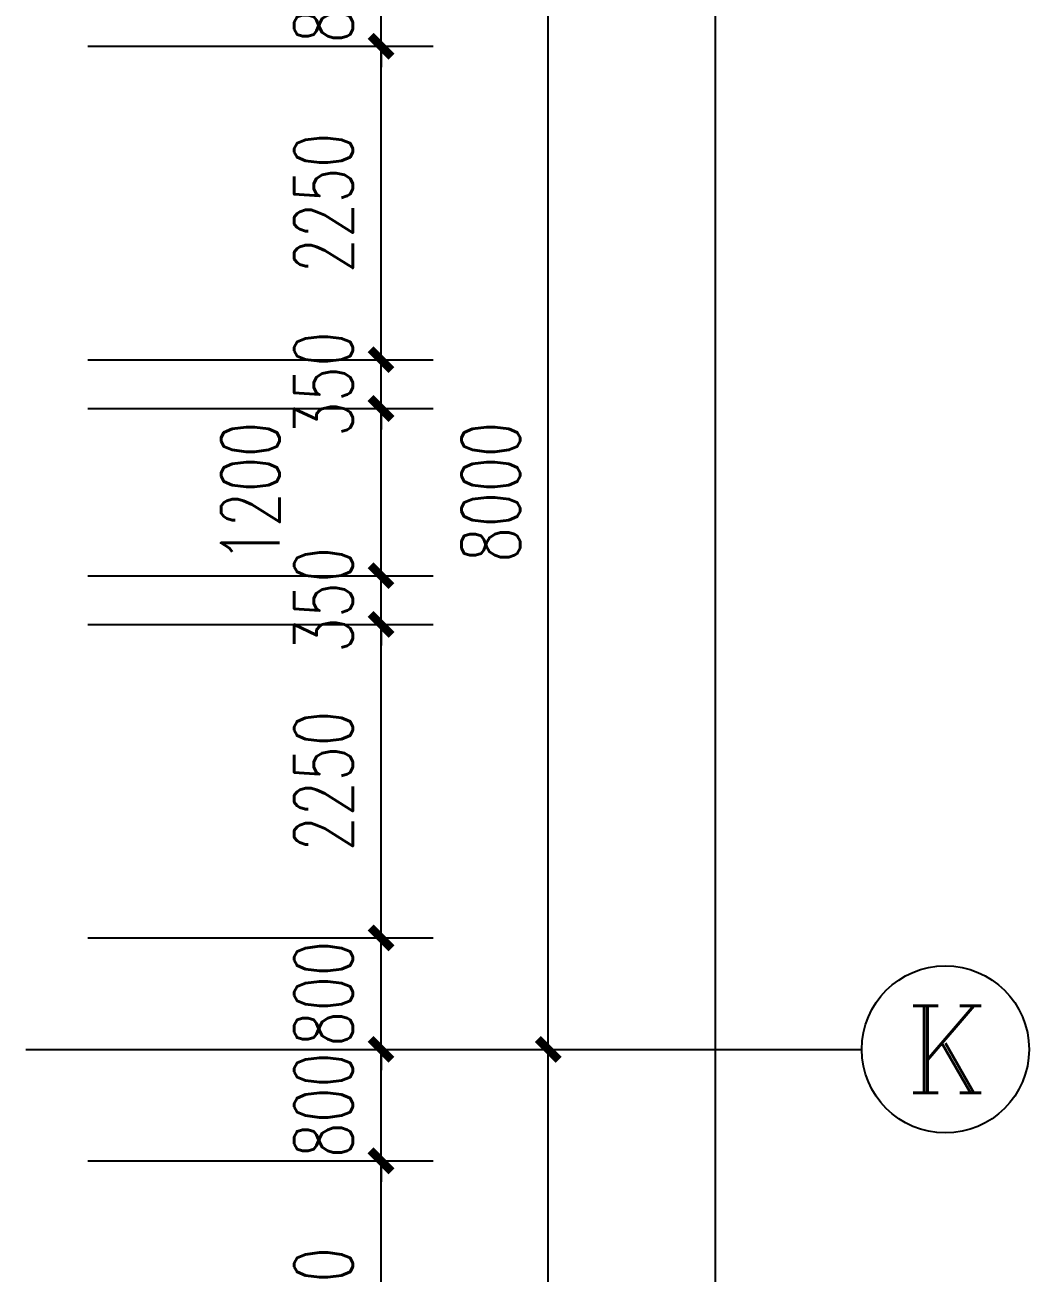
# Model space of a CAD drawing. Extents: x 0 to 2972856, y -1269770 to 0.
# Drawn here: x 2783851 to 2791056, y -1190551 to -1181593 of the extents above; entities that cross this region are included whole.
import ezdxf
from ezdxf.enums import TextEntityAlignment as Align

# ---------------------------------------------------------------- set-up
doc = ezdxf.new("R2010")
doc.units = 0
doc.header["$LTSCALE"] = 1000
doc.header["$PDSIZE"] = 50
doc.layers.add('1-建筑底图', color=8, linetype='Continuous')
doc.layers.add('AXIS_TEXT', color=7, linetype='Continuous')
doc.styles.add('_TCH_AXIS', font='COMPLEX', dxfattribs={"bigfont": 'GBCBIG'})
doc.styles.add('A_DIM_T3', font='SIMPLEX', dxfattribs={"width": 0.7, "bigfont": 'HZ'})
doc.styles.add('COMPLEX', font='COMPLEX')
doc.dimstyles.new('_TCH_ARCH&&150', dxfattribs={"dimtxt": 420, "dimasz": 150, "dimexe": 375, "dimexo": 450, "dimgap": 202.5, "dimtad": 1, "dimdec": 0, "dimzin": 0, "dimdsep": 46, "dimtxsty": 'A_DIM_T3', "dimblk": 'ARCHTICK', "dimcen": 0.09, "dimclrt": 7, "dimazin": 2, "dimtfac": 1, "dimtdec": 0, "dimtix": 1, "dimtmove": 2, "dimatfit": 3, "dimfxl": 150, "dimtolj": 1, "dimtzin": 0, "dimarcsym": 0})

# ---------------------------------------------------------------- blocks, each defined once
blk = doc.blocks.new('_ArchTick')
at = {"color": 0, "linetype": 'ByBlock', "const_width": 0.4}
blk.add_lwpolyline([(-0.5, -0.5), (0.5, 0.5)], dxfattribs=at)
blk = doc.blocks.new('*D1127')
at = {"layer": '1-建筑底图', "color": 0, "lineweight": -2, "transparency": 16777216}
for p, q in [((2169526.6, -1147375.4), (2174401.6, -1147375.4)), ((2174026.6, -1226975.4), (2174026.6, -1147375.4)), ((2169526.6, -1226975.4), (2174401.6, -1226975.4))]:
    blk.add_line(p, q, dxfattribs=at)
at = {"layer": 'Defpoints', "color": 0, "transparency": 16777216}
for p in [(2169076.6, -1147375.4), (2174026.6, -1147375.4), (2169076.6, -1226975.4)]:
    blk.add_point(p, dxfattribs=at)
at = {"layer": '1-建筑底图', "color": 0, "lineweight": -2, "transparency": 16777216, "xscale": 150, "yscale": 150, "zscale": 150}
for p, rotation in [((2174026.6, -1147375.4), 90), ((2174026.6, -1226975.4), 270)]:
    blk.add_blockref('_ArchTick', p, dxfattribs=dict(at, rotation=rotation))
at = {"layer": '1-建筑底图', "color": 7, "transparency": 16777216, "insert": (2173614.1, -1187175.4), "char_height": 420, "attachment_point": 5, "rotation": 90, "style": 'A_DIM_T3'}
blk.add_mtext('\\A1;79600', dxfattribs=at)
blk = doc.blocks.new('*D1135')
at = {"layer": '1-建筑底图', "color": 0, "lineweight": -2, "transparency": 16777216}
for p, q in [((2169526.6, -1183175.4), (2173201.6, -1183175.4)), ((2172826.6, -1191175.4), (2172826.6, -1183175.4)), ((2169526.6, -1191175.4), (2173201.6, -1191175.4))]:
    blk.add_line(p, q, dxfattribs=at)
at = {"layer": 'Defpoints', "color": 0, "transparency": 16777216}
for p in [(2169076.6, -1183175.4), (2172826.6, -1183175.4), (2169076.6, -1191175.4)]:
    blk.add_point(p, dxfattribs=at)
at = {"layer": '1-建筑底图', "color": 0, "lineweight": -2, "transparency": 16777216, "xscale": 150, "yscale": 150, "zscale": 150}
for p, rotation in [((2172826.6, -1183175.4), 90), ((2172826.6, -1191175.4), 270)]:
    blk.add_blockref('_ArchTick', p, dxfattribs=dict(at, rotation=rotation))
at = {"layer": '1-建筑底图', "color": 7, "transparency": 16777216, "insert": (2172414.1, -1187175.4), "char_height": 420, "attachment_point": 5, "rotation": 90, "style": 'A_DIM_T3'}
blk.add_mtext('\\A1;8000', dxfattribs=at)
blk = doc.blocks.new('*D1136')
at = {"layer": '1-建筑底图', "color": 0, "lineweight": -2, "transparency": 16777216}
for p, q in [((2169526.6, -1175175.4), (2173201.6, -1175175.4)), ((2172826.6, -1183175.4), (2172826.6, -1175175.4)), ((2169526.6, -1183175.4), (2173201.6, -1183175.4))]:
    blk.add_line(p, q, dxfattribs=at)
at = {"layer": 'Defpoints', "color": 0, "transparency": 16777216}
for p in [(2169076.6, -1175175.4), (2172826.6, -1175175.4), (2169076.6, -1183175.4)]:
    blk.add_point(p, dxfattribs=at)
at = {"layer": '1-建筑底图', "color": 0, "lineweight": -2, "transparency": 16777216, "xscale": 150, "yscale": 150, "zscale": 150}
for p, rotation in [((2172826.6, -1175175.4), 90), ((2172826.6, -1183175.4), 270)]:
    blk.add_blockref('_ArchTick', p, dxfattribs=dict(at, rotation=rotation))
at = {"layer": '1-建筑底图', "color": 7, "transparency": 16777216, "insert": (2172414.1, -1179175.4), "char_height": 420, "attachment_point": 5, "rotation": 90, "style": 'A_DIM_T3'}
blk.add_mtext('\\A1;8000', dxfattribs=at)
blk = doc.blocks.new('*D1398')
at = {"layer": '1-建筑底图', "color": 0, "lineweight": -2, "transparency": 16777216}
for p, q in [((2169521.6, -1183975.4), (2172001.6, -1183975.4)), ((2171626.6, -1186225.4), (2171626.6, -1183975.4)), ((2169521.6, -1186225.4), (2172001.6, -1186225.4))]:
    blk.add_line(p, q, dxfattribs=at)
at = {"layer": 'Defpoints', "color": 0, "transparency": 16777216}
for p in [(2169071.6, -1183975.4), (2171626.6, -1183975.4), (2169071.6, -1186225.4)]:
    blk.add_point(p, dxfattribs=at)
at = {"layer": '1-建筑底图', "color": 0, "lineweight": -2, "transparency": 16777216, "xscale": 150, "yscale": 150, "zscale": 150}
for p, rotation in [((2171626.6, -1183975.4), 90), ((2171626.6, -1186225.4), 270)]:
    blk.add_blockref('_ArchTick', p, dxfattribs=dict(at, rotation=rotation))
at = {"layer": '1-建筑底图', "color": 7, "transparency": 16777216, "insert": (2171214.1, -1185100.4), "char_height": 420, "attachment_point": 5, "rotation": 90, "style": 'A_DIM_T3'}
blk.add_mtext('\\A1;2250', dxfattribs=at)
blk = doc.blocks.new('*D1399')
at = {"layer": '1-建筑底图', "color": 0, "lineweight": -2, "transparency": 16777216}
for p, q in [((2171626.6, -1183175.4), (2171626.6, -1183025.4)), ((2169521.6, -1183175.4), (2172001.6, -1183175.4)), ((2171626.6, -1183975.4), (2171626.6, -1183175.4)), ((2169521.6, -1183975.4), (2172001.6, -1183975.4)), ((2171626.6, -1183975.4), (2171626.6, -1184125.4))]:
    blk.add_line(p, q, dxfattribs=at)
at = {"layer": 'Defpoints', "color": 0, "transparency": 16777216}
for p in [(2169071.6, -1183175.4), (2171626.6, -1183175.4), (2169071.6, -1183975.4)]:
    blk.add_point(p, dxfattribs=at)
at = {"layer": '1-建筑底图', "color": 0, "lineweight": -2, "transparency": 16777216, "xscale": 150, "yscale": 150, "zscale": 150}
for p, rotation in [((2171626.6, -1183175.4), 270), ((2171626.6, -1183975.4), 90)]:
    blk.add_blockref('_ArchTick', p, dxfattribs=dict(at, rotation=rotation))
at = {"layer": '1-建筑底图', "color": 7, "transparency": 16777216, "insert": (2171214.1, -1183575.4), "char_height": 420, "attachment_point": 5, "rotation": 90, "style": 'A_DIM_T3'}
blk.add_mtext('\\A1;800', dxfattribs=at)
blk = doc.blocks.new('*D1400')
at = {"layer": '1-建筑底图', "color": 0, "lineweight": -2, "transparency": 16777216}
for p, q in [((2171626.6, -1182375.4), (2171626.6, -1182225.4)), ((2169521.6, -1182375.4), (2172001.6, -1182375.4)), ((2171626.6, -1183175.4), (2171626.6, -1182375.4)), ((2169521.6, -1183175.4), (2172001.6, -1183175.4)), ((2171626.6, -1183175.4), (2171626.6, -1183325.4))]:
    blk.add_line(p, q, dxfattribs=at)
at = {"layer": 'Defpoints', "color": 0, "transparency": 16777216}
for p in [(2169071.6, -1182375.4), (2171626.6, -1182375.4), (2169071.6, -1183175.4)]:
    blk.add_point(p, dxfattribs=at)
at = {"layer": '1-建筑底图', "color": 0, "lineweight": -2, "transparency": 16777216, "xscale": 150, "yscale": 150, "zscale": 150}
for p, rotation in [((2171626.6, -1182375.4), 270), ((2171626.6, -1183175.4), 90)]:
    blk.add_blockref('_ArchTick', p, dxfattribs=dict(at, rotation=rotation))
at = {"layer": '1-建筑底图', "color": 7, "transparency": 16777216, "insert": (2171214.1, -1182775.4), "char_height": 420, "attachment_point": 5, "rotation": 90, "style": 'A_DIM_T3'}
blk.add_mtext('\\A1;800', dxfattribs=at)
blk = doc.blocks.new('*D1401')
at = {"layer": '1-建筑底图', "color": 0, "lineweight": -2, "transparency": 16777216}
for p, q in [((2169521.6, -1180125.4), (2172001.6, -1180125.4)), ((2171626.6, -1182375.4), (2171626.6, -1180125.4)), ((2169521.6, -1182375.4), (2172001.6, -1182375.4))]:
    blk.add_line(p, q, dxfattribs=at)
at = {"layer": 'Defpoints', "color": 0, "transparency": 16777216}
for p in [(2169071.6, -1180125.4), (2171626.6, -1180125.4), (2169071.6, -1182375.4)]:
    blk.add_point(p, dxfattribs=at)
at = {"layer": '1-建筑底图', "color": 0, "lineweight": -2, "transparency": 16777216, "xscale": 150, "yscale": 150, "zscale": 150}
for p, rotation in [((2171626.6, -1180125.4), 90), ((2171626.6, -1182375.4), 270)]:
    blk.add_blockref('_ArchTick', p, dxfattribs=dict(at, rotation=rotation))
at = {"layer": '1-建筑底图', "color": 7, "transparency": 16777216, "insert": (2171214.1, -1181250.4), "char_height": 420, "attachment_point": 5, "rotation": 90, "style": 'A_DIM_T3'}
blk.add_mtext('\\A1;2250', dxfattribs=at)
blk = doc.blocks.new('*D1402')
at = {"layer": '1-建筑底图', "color": 0, "lineweight": -2, "transparency": 16777216}
for p, q in [((2171626.6, -1179775.4), (2171626.6, -1179625.4)), ((2169521.6, -1179775.4), (2172001.6, -1179775.4)), ((2171626.6, -1180125.4), (2171626.6, -1179775.4)), ((2169521.6, -1180125.4), (2172001.6, -1180125.4)), ((2171626.6, -1180125.4), (2171626.6, -1180275.4))]:
    blk.add_line(p, q, dxfattribs=at)
at = {"layer": 'Defpoints', "color": 0, "transparency": 16777216}
for p in [(2169071.6, -1179775.4), (2171626.6, -1179775.4), (2169071.6, -1180125.4)]:
    blk.add_point(p, dxfattribs=at)
at = {"layer": '1-建筑底图', "color": 0, "lineweight": -2, "transparency": 16777216, "xscale": 150, "yscale": 150, "zscale": 150}
for p, rotation in [((2171626.6, -1179775.4), 270), ((2171626.6, -1180125.4), 90)]:
    blk.add_blockref('_ArchTick', p, dxfattribs=dict(at, rotation=rotation))
at = {"layer": '1-建筑底图', "color": 7, "transparency": 16777216, "insert": (2171214.1, -1179950.4), "char_height": 420, "attachment_point": 5, "rotation": 90, "style": 'A_DIM_T3'}
blk.add_mtext('\\A1;350', dxfattribs=at)
blk = doc.blocks.new('*D1403')
at = {"layer": '1-建筑底图', "color": 0, "lineweight": -2, "transparency": 16777216}
for p, q in [((2169521.6, -1178575.4), (2172001.6, -1178575.4)), ((2171626.6, -1179775.4), (2171626.6, -1178575.4)), ((2169521.6, -1179775.4), (2172001.6, -1179775.4))]:
    blk.add_line(p, q, dxfattribs=at)
at = {"layer": 'Defpoints', "color": 0, "transparency": 16777216}
for p in [(2169071.6, -1178575.4), (2171626.6, -1178575.4), (2169071.6, -1179775.4)]:
    blk.add_point(p, dxfattribs=at)
at = {"layer": '1-建筑底图', "color": 0, "lineweight": -2, "transparency": 16777216, "xscale": 150, "yscale": 150, "zscale": 150}
for p, rotation in [((2171626.6, -1178575.4), 90), ((2171626.6, -1179775.4), 270)]:
    blk.add_blockref('_ArchTick', p, dxfattribs=dict(at, rotation=rotation))
at = {"layer": '1-建筑底图', "color": 7, "transparency": 16777216, "insert": (2170689.1, -1179175.4), "char_height": 420, "attachment_point": 5, "rotation": 90, "style": 'A_DIM_T3'}
blk.add_mtext('\\A1;1200', dxfattribs=at)
blk = doc.blocks.new('*D1404')
at = {"layer": '1-建筑底图', "color": 0, "lineweight": -2, "transparency": 16777216}
for p, q in [((2171626.6, -1178225.4), (2171626.6, -1178075.4)), ((2169521.6, -1178225.4), (2172001.6, -1178225.4)), ((2171626.6, -1178575.4), (2171626.6, -1178225.4)), ((2169521.6, -1178575.4), (2172001.6, -1178575.4)), ((2171626.6, -1178575.4), (2171626.6, -1178725.4))]:
    blk.add_line(p, q, dxfattribs=at)
at = {"layer": 'Defpoints', "color": 0, "transparency": 16777216}
for p in [(2169071.6, -1178225.4), (2171626.6, -1178225.4), (2169071.6, -1178575.4)]:
    blk.add_point(p, dxfattribs=at)
at = {"layer": '1-建筑底图', "color": 0, "lineweight": -2, "transparency": 16777216, "xscale": 150, "yscale": 150, "zscale": 150}
for p, rotation in [((2171626.6, -1178225.4), 270), ((2171626.6, -1178575.4), 90)]:
    blk.add_blockref('_ArchTick', p, dxfattribs=dict(at, rotation=rotation))
at = {"layer": '1-建筑底图', "color": 7, "transparency": 16777216, "insert": (2171214.1, -1178400.4), "char_height": 420, "attachment_point": 5, "rotation": 90, "style": 'A_DIM_T3'}
blk.add_mtext('\\A1;350', dxfattribs=at)
blk = doc.blocks.new('*D1405')
at = {"layer": '1-建筑底图', "color": 0, "lineweight": -2, "transparency": 16777216}
for p, q in [((2169521.6, -1175975.4), (2172001.6, -1175975.4)), ((2171626.6, -1178225.4), (2171626.6, -1175975.4)), ((2169521.6, -1178225.4), (2172001.6, -1178225.4))]:
    blk.add_line(p, q, dxfattribs=at)
at = {"layer": 'Defpoints', "color": 0, "transparency": 16777216}
for p in [(2169071.6, -1175975.4), (2171626.6, -1175975.4), (2169071.6, -1178225.4)]:
    blk.add_point(p, dxfattribs=at)
at = {"layer": '1-建筑底图', "color": 0, "lineweight": -2, "transparency": 16777216, "xscale": 150, "yscale": 150, "zscale": 150}
for p, rotation in [((2171626.6, -1175975.4), 90), ((2171626.6, -1178225.4), 270)]:
    blk.add_blockref('_ArchTick', p, dxfattribs=dict(at, rotation=rotation))
at = {"layer": '1-建筑底图', "color": 7, "transparency": 16777216, "insert": (2171214.1, -1177100.4), "char_height": 420, "attachment_point": 5, "rotation": 90, "style": 'A_DIM_T3'}
blk.add_mtext('\\A1;2250', dxfattribs=at)
blk = doc.blocks.new('*D1406')
at = {"layer": '1-建筑底图', "color": 0, "lineweight": -2, "transparency": 16777216}
for p, q in [((2171626.6, -1175175.4), (2171626.6, -1175025.4)), ((2169521.6, -1175175.4), (2172001.6, -1175175.4)), ((2171626.6, -1175975.4), (2171626.6, -1175175.4)), ((2169521.6, -1175975.4), (2172001.6, -1175975.4)), ((2171626.6, -1175975.4), (2171626.6, -1176125.4))]:
    blk.add_line(p, q, dxfattribs=at)
at = {"layer": 'Defpoints', "color": 0, "transparency": 16777216}
for p in [(2169071.6, -1175175.4), (2171626.6, -1175175.4), (2169071.6, -1175975.4)]:
    blk.add_point(p, dxfattribs=at)
at = {"layer": '1-建筑底图', "color": 0, "lineweight": -2, "transparency": 16777216, "xscale": 150, "yscale": 150, "zscale": 150}
for p, rotation in [((2171626.6, -1175175.4), 270), ((2171626.6, -1175975.4), 90)]:
    blk.add_blockref('_ArchTick', p, dxfattribs=dict(at, rotation=rotation))
at = {"layer": '1-建筑底图', "color": 7, "transparency": 16777216, "insert": (2171214.1, -1175575.4), "char_height": 420, "attachment_point": 5, "rotation": 90, "style": 'A_DIM_T3'}
blk.add_mtext('\\A1;800', dxfattribs=at)
blk = doc.blocks.new('*D1434')
at = {"layer": '1-建筑底图', "color": 0, "lineweight": -2, "transparency": 16777216}
for p, q in [((2169526.6, -1147375.4), (2174401.6, -1147375.4)), ((2174026.6, -1226975.4), (2174026.6, -1147375.4)), ((2169526.6, -1226975.4), (2174401.6, -1226975.4))]:
    blk.add_line(p, q, dxfattribs=at)
at = {"layer": 'Defpoints', "color": 0, "transparency": 16777216}
for p in [(2169076.6, -1147375.4), (2174026.6, -1147375.4), (2169076.6, -1226975.4)]:
    blk.add_point(p, dxfattribs=at)
at = {"layer": '1-建筑底图', "color": 0, "lineweight": -2, "transparency": 16777216, "xscale": 150, "yscale": 150, "zscale": 150}
for p, rotation in [((2174026.6, -1147375.4), 90), ((2174026.6, -1226975.4), 270)]:
    blk.add_blockref('_ArchTick', p, dxfattribs=dict(at, rotation=rotation))
at = {"layer": '1-建筑底图', "color": 7, "transparency": 16777216, "insert": (2173614.1, -1187175.4), "char_height": 420, "attachment_point": 5, "rotation": 90, "style": 'A_DIM_T3'}
blk.add_mtext('\\A1;79600', dxfattribs=at)
blk = doc.blocks.new('*D1442')
at = {"layer": '1-建筑底图', "color": 0, "lineweight": -2, "transparency": 16777216}
for p, q in [((2169526.6, -1183175.4), (2173201.6, -1183175.4)), ((2172826.6, -1191175.4), (2172826.6, -1183175.4)), ((2169526.6, -1191175.4), (2173201.6, -1191175.4))]:
    blk.add_line(p, q, dxfattribs=at)
at = {"layer": 'Defpoints', "color": 0, "transparency": 16777216}
for p in [(2169076.6, -1183175.4), (2172826.6, -1183175.4), (2169076.6, -1191175.4)]:
    blk.add_point(p, dxfattribs=at)
at = {"layer": '1-建筑底图', "color": 0, "lineweight": -2, "transparency": 16777216, "xscale": 150, "yscale": 150, "zscale": 150}
for p, rotation in [((2172826.6, -1183175.4), 90), ((2172826.6, -1191175.4), 270)]:
    blk.add_blockref('_ArchTick', p, dxfattribs=dict(at, rotation=rotation))
at = {"layer": '1-建筑底图', "color": 7, "transparency": 16777216, "insert": (2172414.1, -1187175.4), "char_height": 420, "attachment_point": 5, "rotation": 90, "style": 'A_DIM_T3'}
blk.add_mtext('\\A1;8000', dxfattribs=at)
blk = doc.blocks.new('*D1443')
at = {"layer": '1-建筑底图', "color": 0, "lineweight": -2, "transparency": 16777216}
for p, q in [((2169526.6, -1175175.4), (2173201.6, -1175175.4)), ((2172826.6, -1183175.4), (2172826.6, -1175175.4)), ((2169526.6, -1183175.4), (2173201.6, -1183175.4))]:
    blk.add_line(p, q, dxfattribs=at)
at = {"layer": 'Defpoints', "color": 0, "transparency": 16777216}
for p in [(2169076.6, -1175175.4), (2172826.6, -1175175.4), (2169076.6, -1183175.4)]:
    blk.add_point(p, dxfattribs=at)
at = {"layer": '1-建筑底图', "color": 0, "lineweight": -2, "transparency": 16777216, "xscale": 150, "yscale": 150, "zscale": 150}
for p, rotation in [((2172826.6, -1175175.4), 90), ((2172826.6, -1183175.4), 270)]:
    blk.add_blockref('_ArchTick', p, dxfattribs=dict(at, rotation=rotation))
at = {"layer": '1-建筑底图', "color": 7, "transparency": 16777216, "insert": (2172414.1, -1179175.4), "char_height": 420, "attachment_point": 5, "rotation": 90, "style": 'A_DIM_T3'}
blk.add_mtext('\\A1;8000', dxfattribs=at)
blk = doc.blocks.new('*D1705')
at = {"layer": '1-建筑底图', "color": 0, "lineweight": -2, "transparency": 16777216}
for p, q in [((2169521.6, -1183975.4), (2172001.6, -1183975.4)), ((2171626.6, -1186225.4), (2171626.6, -1183975.4)), ((2169521.6, -1186225.4), (2172001.6, -1186225.4))]:
    blk.add_line(p, q, dxfattribs=at)
at = {"layer": 'Defpoints', "color": 0, "transparency": 16777216}
for p in [(2169071.6, -1183975.4), (2171626.6, -1183975.4), (2169071.6, -1186225.4)]:
    blk.add_point(p, dxfattribs=at)
at = {"layer": '1-建筑底图', "color": 0, "lineweight": -2, "transparency": 16777216, "xscale": 150, "yscale": 150, "zscale": 150}
for p, rotation in [((2171626.6, -1183975.4), 90), ((2171626.6, -1186225.4), 270)]:
    blk.add_blockref('_ArchTick', p, dxfattribs=dict(at, rotation=rotation))
at = {"layer": '1-建筑底图', "color": 7, "transparency": 16777216, "insert": (2171214.1, -1185100.4), "char_height": 420, "attachment_point": 5, "rotation": 90, "style": 'A_DIM_T3'}
blk.add_mtext('\\A1;2250', dxfattribs=at)
blk = doc.blocks.new('*D1706')
at = {"layer": '1-建筑底图', "color": 0, "lineweight": -2, "transparency": 16777216}
for p, q in [((2171626.6, -1183175.4), (2171626.6, -1183025.4)), ((2169521.6, -1183175.4), (2172001.6, -1183175.4)), ((2171626.6, -1183975.4), (2171626.6, -1183175.4)), ((2169521.6, -1183975.4), (2172001.6, -1183975.4)), ((2171626.6, -1183975.4), (2171626.6, -1184125.4))]:
    blk.add_line(p, q, dxfattribs=at)
at = {"layer": 'Defpoints', "color": 0, "transparency": 16777216}
for p in [(2169071.6, -1183175.4), (2171626.6, -1183175.4), (2169071.6, -1183975.4)]:
    blk.add_point(p, dxfattribs=at)
at = {"layer": '1-建筑底图', "color": 0, "lineweight": -2, "transparency": 16777216, "xscale": 150, "yscale": 150, "zscale": 150}
for p, rotation in [((2171626.6, -1183175.4), 270), ((2171626.6, -1183975.4), 90)]:
    blk.add_blockref('_ArchTick', p, dxfattribs=dict(at, rotation=rotation))
at = {"layer": '1-建筑底图', "color": 7, "transparency": 16777216, "insert": (2171214.1, -1183575.4), "char_height": 420, "attachment_point": 5, "rotation": 90, "style": 'A_DIM_T3'}
blk.add_mtext('\\A1;800', dxfattribs=at)
blk = doc.blocks.new('*D1707')
at = {"layer": '1-建筑底图', "color": 0, "lineweight": -2, "transparency": 16777216}
for p, q in [((2171626.6, -1182375.4), (2171626.6, -1182225.4)), ((2169521.6, -1182375.4), (2172001.6, -1182375.4)), ((2171626.6, -1183175.4), (2171626.6, -1182375.4)), ((2169521.6, -1183175.4), (2172001.6, -1183175.4)), ((2171626.6, -1183175.4), (2171626.6, -1183325.4))]:
    blk.add_line(p, q, dxfattribs=at)
at = {"layer": 'Defpoints', "color": 0, "transparency": 16777216}
for p in [(2169071.6, -1182375.4), (2171626.6, -1182375.4), (2169071.6, -1183175.4)]:
    blk.add_point(p, dxfattribs=at)
at = {"layer": '1-建筑底图', "color": 0, "lineweight": -2, "transparency": 16777216, "xscale": 150, "yscale": 150, "zscale": 150}
for p, rotation in [((2171626.6, -1182375.4), 270), ((2171626.6, -1183175.4), 90)]:
    blk.add_blockref('_ArchTick', p, dxfattribs=dict(at, rotation=rotation))
at = {"layer": '1-建筑底图', "color": 7, "transparency": 16777216, "insert": (2171214.1, -1182775.4), "char_height": 420, "attachment_point": 5, "rotation": 90, "style": 'A_DIM_T3'}
blk.add_mtext('\\A1;800', dxfattribs=at)
blk = doc.blocks.new('*D1708')
at = {"layer": '1-建筑底图', "color": 0, "lineweight": -2, "transparency": 16777216}
for p, q in [((2169521.6, -1180125.4), (2172001.6, -1180125.4)), ((2171626.6, -1182375.4), (2171626.6, -1180125.4)), ((2169521.6, -1182375.4), (2172001.6, -1182375.4))]:
    blk.add_line(p, q, dxfattribs=at)
at = {"layer": 'Defpoints', "color": 0, "transparency": 16777216}
for p in [(2169071.6, -1180125.4), (2171626.6, -1180125.4), (2169071.6, -1182375.4)]:
    blk.add_point(p, dxfattribs=at)
at = {"layer": '1-建筑底图', "color": 0, "lineweight": -2, "transparency": 16777216, "xscale": 150, "yscale": 150, "zscale": 150}
for p, rotation in [((2171626.6, -1180125.4), 90), ((2171626.6, -1182375.4), 270)]:
    blk.add_blockref('_ArchTick', p, dxfattribs=dict(at, rotation=rotation))
at = {"layer": '1-建筑底图', "color": 7, "transparency": 16777216, "insert": (2171214.1, -1181250.4), "char_height": 420, "attachment_point": 5, "rotation": 90, "style": 'A_DIM_T3'}
blk.add_mtext('\\A1;2250', dxfattribs=at)
blk = doc.blocks.new('*D1709')
at = {"layer": '1-建筑底图', "color": 0, "lineweight": -2, "transparency": 16777216}
for p, q in [((2171626.6, -1179775.4), (2171626.6, -1179625.4)), ((2169521.6, -1179775.4), (2172001.6, -1179775.4)), ((2171626.6, -1180125.4), (2171626.6, -1179775.4)), ((2169521.6, -1180125.4), (2172001.6, -1180125.4)), ((2171626.6, -1180125.4), (2171626.6, -1180275.4))]:
    blk.add_line(p, q, dxfattribs=at)
at = {"layer": 'Defpoints', "color": 0, "transparency": 16777216}
for p in [(2169071.6, -1179775.4), (2171626.6, -1179775.4), (2169071.6, -1180125.4)]:
    blk.add_point(p, dxfattribs=at)
at = {"layer": '1-建筑底图', "color": 0, "lineweight": -2, "transparency": 16777216, "xscale": 150, "yscale": 150, "zscale": 150}
for p, rotation in [((2171626.6, -1179775.4), 270), ((2171626.6, -1180125.4), 90)]:
    blk.add_blockref('_ArchTick', p, dxfattribs=dict(at, rotation=rotation))
at = {"layer": '1-建筑底图', "color": 7, "transparency": 16777216, "insert": (2171214.1, -1179950.4), "char_height": 420, "attachment_point": 5, "rotation": 90, "style": 'A_DIM_T3'}
blk.add_mtext('\\A1;350', dxfattribs=at)
blk = doc.blocks.new('*D1710')
at = {"layer": '1-建筑底图', "color": 0, "lineweight": -2, "transparency": 16777216}
for p, q in [((2169521.6, -1178575.4), (2172001.6, -1178575.4)), ((2171626.6, -1179775.4), (2171626.6, -1178575.4)), ((2169521.6, -1179775.4), (2172001.6, -1179775.4))]:
    blk.add_line(p, q, dxfattribs=at)
at = {"layer": 'Defpoints', "color": 0, "transparency": 16777216}
for p in [(2169071.6, -1178575.4), (2171626.6, -1178575.4), (2169071.6, -1179775.4)]:
    blk.add_point(p, dxfattribs=at)
at = {"layer": '1-建筑底图', "color": 0, "lineweight": -2, "transparency": 16777216, "xscale": 150, "yscale": 150, "zscale": 150}
for p, rotation in [((2171626.6, -1178575.4), 90), ((2171626.6, -1179775.4), 270)]:
    blk.add_blockref('_ArchTick', p, dxfattribs=dict(at, rotation=rotation))
at = {"layer": '1-建筑底图', "color": 7, "transparency": 16777216, "insert": (2170689.1, -1179175.4), "char_height": 420, "attachment_point": 5, "rotation": 90, "style": 'A_DIM_T3'}
blk.add_mtext('\\A1;1200', dxfattribs=at)
blk = doc.blocks.new('*D1711')
at = {"layer": '1-建筑底图', "color": 0, "lineweight": -2, "transparency": 16777216}
for p, q in [((2171626.6, -1178225.4), (2171626.6, -1178075.4)), ((2169521.6, -1178225.4), (2172001.6, -1178225.4)), ((2171626.6, -1178575.4), (2171626.6, -1178225.4)), ((2169521.6, -1178575.4), (2172001.6, -1178575.4)), ((2171626.6, -1178575.4), (2171626.6, -1178725.4))]:
    blk.add_line(p, q, dxfattribs=at)
at = {"layer": 'Defpoints', "color": 0, "transparency": 16777216}
for p in [(2169071.6, -1178225.4), (2171626.6, -1178225.4), (2169071.6, -1178575.4)]:
    blk.add_point(p, dxfattribs=at)
at = {"layer": '1-建筑底图', "color": 0, "lineweight": -2, "transparency": 16777216, "xscale": 150, "yscale": 150, "zscale": 150}
for p, rotation in [((2171626.6, -1178225.4), 270), ((2171626.6, -1178575.4), 90)]:
    blk.add_blockref('_ArchTick', p, dxfattribs=dict(at, rotation=rotation))
at = {"layer": '1-建筑底图', "color": 7, "transparency": 16777216, "insert": (2171214.1, -1178400.4), "char_height": 420, "attachment_point": 5, "rotation": 90, "style": 'A_DIM_T3'}
blk.add_mtext('\\A1;350', dxfattribs=at)
blk = doc.blocks.new('*D1712')
at = {"layer": '1-建筑底图', "color": 0, "lineweight": -2, "transparency": 16777216}
for p, q in [((2169521.6, -1175975.4), (2172001.6, -1175975.4)), ((2171626.6, -1178225.4), (2171626.6, -1175975.4)), ((2169521.6, -1178225.4), (2172001.6, -1178225.4))]:
    blk.add_line(p, q, dxfattribs=at)
at = {"layer": 'Defpoints', "color": 0, "transparency": 16777216}
for p in [(2169071.6, -1175975.4), (2171626.6, -1175975.4), (2169071.6, -1178225.4)]:
    blk.add_point(p, dxfattribs=at)
at = {"layer": '1-建筑底图', "color": 0, "lineweight": -2, "transparency": 16777216, "xscale": 150, "yscale": 150, "zscale": 150}
for p, rotation in [((2171626.6, -1175975.4), 90), ((2171626.6, -1178225.4), 270)]:
    blk.add_blockref('_ArchTick', p, dxfattribs=dict(at, rotation=rotation))
at = {"layer": '1-建筑底图', "color": 7, "transparency": 16777216, "insert": (2171214.1, -1177100.4), "char_height": 420, "attachment_point": 5, "rotation": 90, "style": 'A_DIM_T3'}
blk.add_mtext('\\A1;2250', dxfattribs=at)
blk = doc.blocks.new('*D1713')
at = {"layer": '1-建筑底图', "color": 0, "lineweight": -2, "transparency": 16777216}
for p, q in [((2171626.6, -1175175.4), (2171626.6, -1175025.4)), ((2169521.6, -1175175.4), (2172001.6, -1175175.4)), ((2171626.6, -1175975.4), (2171626.6, -1175175.4)), ((2169521.6, -1175975.4), (2172001.6, -1175975.4)), ((2171626.6, -1175975.4), (2171626.6, -1176125.4))]:
    blk.add_line(p, q, dxfattribs=at)
at = {"layer": 'Defpoints', "color": 0, "transparency": 16777216}
for p in [(2169071.6, -1175175.4), (2171626.6, -1175175.4), (2169071.6, -1175975.4)]:
    blk.add_point(p, dxfattribs=at)
at = {"layer": '1-建筑底图', "color": 0, "lineweight": -2, "transparency": 16777216, "xscale": 150, "yscale": 150, "zscale": 150}
for p, rotation in [((2171626.6, -1175175.4), 270), ((2171626.6, -1175975.4), 90)]:
    blk.add_blockref('_ArchTick', p, dxfattribs=dict(at, rotation=rotation))
at = {"layer": '1-建筑底图', "color": 7, "transparency": 16777216, "insert": (2171214.1, -1175575.4), "char_height": 420, "attachment_point": 5, "rotation": 90, "style": 'A_DIM_T3'}
blk.add_mtext('\\A1;800', dxfattribs=at)
blk = doc.blocks.new('_AXISO')
blk.add_circle((0, 0), 0.5)
at = {"layer": 'AXIS_TEXT', "style": 'COMPLEX', "width": 1.041667}
blk.add_attdef('A', text='', height=0.56, dxfattribs=at).set_placement((-0.25, -0.28), (0.25, -0.28), align=Align.FIT)
blk = doc.blocks.new('*D1741')
at = {"layer": '1-建筑底图', "color": 0, "lineweight": -2, "transparency": 16777216}
for p, q in [((2169526.6, -1147375.4), (2174401.6, -1147375.4)), ((2174026.6, -1226975.4), (2174026.6, -1147375.4)), ((2169526.6, -1226975.4), (2174401.6, -1226975.4))]:
    blk.add_line(p, q, dxfattribs=at)
at = {"layer": 'Defpoints', "color": 0, "transparency": 16777216}
for p in [(2169076.6, -1147375.4), (2174026.6, -1147375.4), (2169076.6, -1226975.4)]:
    blk.add_point(p, dxfattribs=at)
at = {"layer": '1-建筑底图', "color": 0, "lineweight": -2, "transparency": 16777216, "xscale": 150, "yscale": 150, "zscale": 150}
for p, rotation in [((2174026.6, -1147375.4), 90), ((2174026.6, -1226975.4), 270)]:
    blk.add_blockref('_ArchTick', p, dxfattribs=dict(at, rotation=rotation))
at = {"layer": '1-建筑底图', "color": 7, "transparency": 16777216, "insert": (2173614.1, -1187175.4), "char_height": 420, "attachment_point": 5, "rotation": 90, "style": 'A_DIM_T3'}
blk.add_mtext('\\A1;79600', dxfattribs=at)
blk = doc.blocks.new('*D1749')
at = {"layer": '1-建筑底图', "color": 0, "lineweight": -2, "transparency": 16777216}
for p, q in [((2169526.6, -1183175.4), (2173201.6, -1183175.4)), ((2172826.6, -1191175.4), (2172826.6, -1183175.4)), ((2169526.6, -1191175.4), (2173201.6, -1191175.4))]:
    blk.add_line(p, q, dxfattribs=at)
at = {"layer": 'Defpoints', "color": 0, "transparency": 16777216}
for p in [(2169076.6, -1183175.4), (2172826.6, -1183175.4), (2169076.6, -1191175.4)]:
    blk.add_point(p, dxfattribs=at)
at = {"layer": '1-建筑底图', "color": 0, "lineweight": -2, "transparency": 16777216, "xscale": 150, "yscale": 150, "zscale": 150}
for p, rotation in [((2172826.6, -1183175.4), 90), ((2172826.6, -1191175.4), 270)]:
    blk.add_blockref('_ArchTick', p, dxfattribs=dict(at, rotation=rotation))
at = {"layer": '1-建筑底图', "color": 7, "transparency": 16777216, "insert": (2172414.1, -1187175.4), "char_height": 420, "attachment_point": 5, "rotation": 90, "style": 'A_DIM_T3'}
blk.add_mtext('\\A1;8000', dxfattribs=at)
blk = doc.blocks.new('*D1750')
at = {"layer": '1-建筑底图', "color": 0, "lineweight": -2, "transparency": 16777216}
for p, q in [((2169526.6, -1175175.4), (2173201.6, -1175175.4)), ((2172826.6, -1183175.4), (2172826.6, -1175175.4)), ((2169526.6, -1183175.4), (2173201.6, -1183175.4))]:
    blk.add_line(p, q, dxfattribs=at)
at = {"layer": 'Defpoints', "color": 0, "transparency": 16777216}
for p in [(2169076.6, -1175175.4), (2172826.6, -1175175.4), (2169076.6, -1183175.4)]:
    blk.add_point(p, dxfattribs=at)
at = {"layer": '1-建筑底图', "color": 0, "lineweight": -2, "transparency": 16777216, "xscale": 150, "yscale": 150, "zscale": 150}
for p, rotation in [((2172826.6, -1175175.4), 90), ((2172826.6, -1183175.4), 270)]:
    blk.add_blockref('_ArchTick', p, dxfattribs=dict(at, rotation=rotation))
at = {"layer": '1-建筑底图', "color": 7, "transparency": 16777216, "insert": (2172414.1, -1179175.4), "char_height": 420, "attachment_point": 5, "rotation": 90, "style": 'A_DIM_T3'}
blk.add_mtext('\\A1;8000', dxfattribs=at)
blk = doc.blocks.new('*D2012')
at = {"layer": '1-建筑底图', "color": 0, "lineweight": -2, "transparency": 16777216}
for p, q in [((2169521.6, -1183975.4), (2172001.6, -1183975.4)), ((2171626.6, -1186225.4), (2171626.6, -1183975.4)), ((2169521.6, -1186225.4), (2172001.6, -1186225.4))]:
    blk.add_line(p, q, dxfattribs=at)
at = {"layer": 'Defpoints', "color": 0, "transparency": 16777216}
for p in [(2169071.6, -1183975.4), (2171626.6, -1183975.4), (2169071.6, -1186225.4)]:
    blk.add_point(p, dxfattribs=at)
at = {"layer": '1-建筑底图', "color": 0, "lineweight": -2, "transparency": 16777216, "xscale": 150, "yscale": 150, "zscale": 150}
for p, rotation in [((2171626.6, -1183975.4), 90), ((2171626.6, -1186225.4), 270)]:
    blk.add_blockref('_ArchTick', p, dxfattribs=dict(at, rotation=rotation))
at = {"layer": '1-建筑底图', "color": 7, "transparency": 16777216, "insert": (2171214.1, -1185100.4), "char_height": 420, "attachment_point": 5, "rotation": 90, "style": 'A_DIM_T3'}
blk.add_mtext('\\A1;2250', dxfattribs=at)
blk = doc.blocks.new('*D2013')
at = {"layer": '1-建筑底图', "color": 0, "lineweight": -2, "transparency": 16777216}
for p, q in [((2171626.6, -1183175.4), (2171626.6, -1183025.4)), ((2169521.6, -1183175.4), (2172001.6, -1183175.4)), ((2171626.6, -1183975.4), (2171626.6, -1183175.4)), ((2169521.6, -1183975.4), (2172001.6, -1183975.4)), ((2171626.6, -1183975.4), (2171626.6, -1184125.4))]:
    blk.add_line(p, q, dxfattribs=at)
at = {"layer": 'Defpoints', "color": 0, "transparency": 16777216}
for p in [(2169071.6, -1183175.4), (2171626.6, -1183175.4), (2169071.6, -1183975.4)]:
    blk.add_point(p, dxfattribs=at)
at = {"layer": '1-建筑底图', "color": 0, "lineweight": -2, "transparency": 16777216, "xscale": 150, "yscale": 150, "zscale": 150}
for p, rotation in [((2171626.6, -1183175.4), 270), ((2171626.6, -1183975.4), 90)]:
    blk.add_blockref('_ArchTick', p, dxfattribs=dict(at, rotation=rotation))
at = {"layer": '1-建筑底图', "color": 7, "transparency": 16777216, "insert": (2171214.1, -1183575.4), "char_height": 420, "attachment_point": 5, "rotation": 90, "style": 'A_DIM_T3'}
blk.add_mtext('\\A1;800', dxfattribs=at)
blk = doc.blocks.new('*D2014')
at = {"layer": '1-建筑底图', "color": 0, "lineweight": -2, "transparency": 16777216}
for p, q in [((2171626.6, -1182375.4), (2171626.6, -1182225.4)), ((2169521.6, -1182375.4), (2172001.6, -1182375.4)), ((2171626.6, -1183175.4), (2171626.6, -1182375.4)), ((2169521.6, -1183175.4), (2172001.6, -1183175.4)), ((2171626.6, -1183175.4), (2171626.6, -1183325.4))]:
    blk.add_line(p, q, dxfattribs=at)
at = {"layer": 'Defpoints', "color": 0, "transparency": 16777216}
for p in [(2169071.6, -1182375.4), (2171626.6, -1182375.4), (2169071.6, -1183175.4)]:
    blk.add_point(p, dxfattribs=at)
at = {"layer": '1-建筑底图', "color": 0, "lineweight": -2, "transparency": 16777216, "xscale": 150, "yscale": 150, "zscale": 150}
for p, rotation in [((2171626.6, -1182375.4), 270), ((2171626.6, -1183175.4), 90)]:
    blk.add_blockref('_ArchTick', p, dxfattribs=dict(at, rotation=rotation))
at = {"layer": '1-建筑底图', "color": 7, "transparency": 16777216, "insert": (2171214.1, -1182775.4), "char_height": 420, "attachment_point": 5, "rotation": 90, "style": 'A_DIM_T3'}
blk.add_mtext('\\A1;800', dxfattribs=at)
blk = doc.blocks.new('*D2015')
at = {"layer": '1-建筑底图', "color": 0, "lineweight": -2, "transparency": 16777216}
for p, q in [((2169521.6, -1180125.4), (2172001.6, -1180125.4)), ((2171626.6, -1182375.4), (2171626.6, -1180125.4)), ((2169521.6, -1182375.4), (2172001.6, -1182375.4))]:
    blk.add_line(p, q, dxfattribs=at)
at = {"layer": 'Defpoints', "color": 0, "transparency": 16777216}
for p in [(2169071.6, -1180125.4), (2171626.6, -1180125.4), (2169071.6, -1182375.4)]:
    blk.add_point(p, dxfattribs=at)
at = {"layer": '1-建筑底图', "color": 0, "lineweight": -2, "transparency": 16777216, "xscale": 150, "yscale": 150, "zscale": 150}
for p, rotation in [((2171626.6, -1180125.4), 90), ((2171626.6, -1182375.4), 270)]:
    blk.add_blockref('_ArchTick', p, dxfattribs=dict(at, rotation=rotation))
at = {"layer": '1-建筑底图', "color": 7, "transparency": 16777216, "insert": (2171214.1, -1181250.4), "char_height": 420, "attachment_point": 5, "rotation": 90, "style": 'A_DIM_T3'}
blk.add_mtext('\\A1;2250', dxfattribs=at)
blk = doc.blocks.new('*D2016')
at = {"layer": '1-建筑底图', "color": 0, "lineweight": -2, "transparency": 16777216}
for p, q in [((2171626.6, -1179775.4), (2171626.6, -1179625.4)), ((2169521.6, -1179775.4), (2172001.6, -1179775.4)), ((2171626.6, -1180125.4), (2171626.6, -1179775.4)), ((2169521.6, -1180125.4), (2172001.6, -1180125.4)), ((2171626.6, -1180125.4), (2171626.6, -1180275.4))]:
    blk.add_line(p, q, dxfattribs=at)
at = {"layer": 'Defpoints', "color": 0, "transparency": 16777216}
for p in [(2169071.6, -1179775.4), (2171626.6, -1179775.4), (2169071.6, -1180125.4)]:
    blk.add_point(p, dxfattribs=at)
at = {"layer": '1-建筑底图', "color": 0, "lineweight": -2, "transparency": 16777216, "xscale": 150, "yscale": 150, "zscale": 150}
for p, rotation in [((2171626.6, -1179775.4), 270), ((2171626.6, -1180125.4), 90)]:
    blk.add_blockref('_ArchTick', p, dxfattribs=dict(at, rotation=rotation))
at = {"layer": '1-建筑底图', "color": 7, "transparency": 16777216, "insert": (2171214.1, -1179950.4), "char_height": 420, "attachment_point": 5, "rotation": 90, "style": 'A_DIM_T3'}
blk.add_mtext('\\A1;350', dxfattribs=at)
blk = doc.blocks.new('*D2017')
at = {"layer": '1-建筑底图', "color": 0, "lineweight": -2, "transparency": 16777216}
for p, q in [((2169521.6, -1178575.4), (2172001.6, -1178575.4)), ((2171626.6, -1179775.4), (2171626.6, -1178575.4)), ((2169521.6, -1179775.4), (2172001.6, -1179775.4))]:
    blk.add_line(p, q, dxfattribs=at)
at = {"layer": 'Defpoints', "color": 0, "transparency": 16777216}
for p in [(2169071.6, -1178575.4), (2171626.6, -1178575.4), (2169071.6, -1179775.4)]:
    blk.add_point(p, dxfattribs=at)
at = {"layer": '1-建筑底图', "color": 0, "lineweight": -2, "transparency": 16777216, "xscale": 150, "yscale": 150, "zscale": 150}
for p, rotation in [((2171626.6, -1178575.4), 90), ((2171626.6, -1179775.4), 270)]:
    blk.add_blockref('_ArchTick', p, dxfattribs=dict(at, rotation=rotation))
at = {"layer": '1-建筑底图', "color": 7, "transparency": 16777216, "insert": (2170689.1, -1179175.4), "char_height": 420, "attachment_point": 5, "rotation": 90, "style": 'A_DIM_T3'}
blk.add_mtext('\\A1;1200', dxfattribs=at)
blk = doc.blocks.new('*D2018')
at = {"layer": '1-建筑底图', "color": 0, "lineweight": -2, "transparency": 16777216}
for p, q in [((2171626.6, -1178225.4), (2171626.6, -1178075.4)), ((2169521.6, -1178225.4), (2172001.6, -1178225.4)), ((2171626.6, -1178575.4), (2171626.6, -1178225.4)), ((2169521.6, -1178575.4), (2172001.6, -1178575.4)), ((2171626.6, -1178575.4), (2171626.6, -1178725.4))]:
    blk.add_line(p, q, dxfattribs=at)
at = {"layer": 'Defpoints', "color": 0, "transparency": 16777216}
for p in [(2169071.6, -1178225.4), (2171626.6, -1178225.4), (2169071.6, -1178575.4)]:
    blk.add_point(p, dxfattribs=at)
at = {"layer": '1-建筑底图', "color": 0, "lineweight": -2, "transparency": 16777216, "xscale": 150, "yscale": 150, "zscale": 150}
for p, rotation in [((2171626.6, -1178225.4), 270), ((2171626.6, -1178575.4), 90)]:
    blk.add_blockref('_ArchTick', p, dxfattribs=dict(at, rotation=rotation))
at = {"layer": '1-建筑底图', "color": 7, "transparency": 16777216, "insert": (2171214.1, -1178400.4), "char_height": 420, "attachment_point": 5, "rotation": 90, "style": 'A_DIM_T3'}
blk.add_mtext('\\A1;350', dxfattribs=at)
blk = doc.blocks.new('*D2019')
at = {"layer": '1-建筑底图', "color": 0, "lineweight": -2, "transparency": 16777216}
for p, q in [((2169521.6, -1175975.4), (2172001.6, -1175975.4)), ((2171626.6, -1178225.4), (2171626.6, -1175975.4)), ((2169521.6, -1178225.4), (2172001.6, -1178225.4))]:
    blk.add_line(p, q, dxfattribs=at)
at = {"layer": 'Defpoints', "color": 0, "transparency": 16777216}
for p in [(2169071.6, -1175975.4), (2171626.6, -1175975.4), (2169071.6, -1178225.4)]:
    blk.add_point(p, dxfattribs=at)
at = {"layer": '1-建筑底图', "color": 0, "lineweight": -2, "transparency": 16777216, "xscale": 150, "yscale": 150, "zscale": 150}
for p, rotation in [((2171626.6, -1175975.4), 90), ((2171626.6, -1178225.4), 270)]:
    blk.add_blockref('_ArchTick', p, dxfattribs=dict(at, rotation=rotation))
at = {"layer": '1-建筑底图', "color": 7, "transparency": 16777216, "insert": (2171214.1, -1177100.4), "char_height": 420, "attachment_point": 5, "rotation": 90, "style": 'A_DIM_T3'}
blk.add_mtext('\\A1;2250', dxfattribs=at)
blk = doc.blocks.new('*D2020')
at = {"layer": '1-建筑底图', "color": 0, "lineweight": -2, "transparency": 16777216}
for p, q in [((2171626.6, -1175175.4), (2171626.6, -1175025.4)), ((2169521.6, -1175175.4), (2172001.6, -1175175.4)), ((2171626.6, -1175975.4), (2171626.6, -1175175.4)), ((2169521.6, -1175975.4), (2172001.6, -1175975.4)), ((2171626.6, -1175975.4), (2171626.6, -1176125.4))]:
    blk.add_line(p, q, dxfattribs=at)
at = {"layer": 'Defpoints', "color": 0, "transparency": 16777216}
for p in [(2169071.6, -1175175.4), (2171626.6, -1175175.4), (2169071.6, -1175975.4)]:
    blk.add_point(p, dxfattribs=at)
at = {"layer": '1-建筑底图', "color": 0, "lineweight": -2, "transparency": 16777216, "xscale": 150, "yscale": 150, "zscale": 150}
for p, rotation in [((2171626.6, -1175175.4), 270), ((2171626.6, -1175975.4), 90)]:
    blk.add_blockref('_ArchTick', p, dxfattribs=dict(at, rotation=rotation))
at = {"layer": '1-建筑底图', "color": 7, "transparency": 16777216, "insert": (2171214.1, -1175575.4), "char_height": 420, "attachment_point": 5, "rotation": 90, "style": 'A_DIM_T3'}
blk.add_mtext('\\A1;800', dxfattribs=at)
blk = doc.blocks.new('1-三层建筑底图')
at = {"layer": '1-建筑底图'}
blk.add_line((108400, 41600), (114400, 41600), dxfattribs=at)
ref = blk.add_blockref('_AXISO', (115000, 41600), dxfattribs=dict(at, xscale=1200, yscale=1200, zscale=1200))
ref.add_attrib('A', 'K', dxfattribs={"layer": 'AXIS_TEXT', "height": 622.9, "style": '_TCH_AXIS'}).set_placement((114718.2, 41288.6), (115281.8, 41288.6), align=Align.FIT)
for p1, p2, distance, picture, middle in [((108400, -2200), (108400, 77400), -4950, '*D1127', (112937.5, 37600)), ((108400, -2200), (108400, 77400), -4950, '*D1434', (112937.5, 37600)), ((108400, -2200), (108400, 77400), -4950, '*D1741', (112937.5, 37600)), ((108395, 48800), (108395, 49600), -2555, '*D1406', (110537.5, 49200)), ((108395, 48800), (108395, 49600), -2555, '*D1713', (110537.5, 49200)), ((108395, 48800), (108395, 49600), -2555, '*D2020', (110537.5, 49200)), ((108400, 41600), (108400, 49600), -3750, '*D1136', (111737.5, 45600)), ((108400, 41600), (108400, 49600), -3750, '*D1443', (111737.5, 45600)), ((108400, 41600), (108400, 49600), -3750, '*D1750', (111737.5, 45600)), ((108395, 46550), (108395, 48800), -2555, '*D1405', (110537.5, 47675)), ((108395, 46550), (108395, 48800), -2555, '*D1712', (110537.5, 47675)), ((108395, 46550), (108395, 48800), -2555, '*D2019', (110537.5, 47675)), ((108395, 46200), (108395, 46550), -2555, '*D1404', (110537.5, 46375)), ((108395, 46200), (108395, 46550), -2555, '*D1711', (110537.5, 46375)), ((108395, 46200), (108395, 46550), -2555, '*D2018', (110537.5, 46375)), ((108395, 44650), (108395, 45000), -2555, '*D1402', (110537.5, 44825)), ((108395, 44650), (108395, 45000), -2555, '*D1709', (110537.5, 44825)), ((108395, 44650), (108395, 45000), -2555, '*D2016', (110537.5, 44825)), ((108395, 42400), (108395, 44650), -2555, '*D1401', (110537.5, 43525)), ((108395, 42400), (108395, 44650), -2555, '*D1708', (110537.5, 43525)), ((108395, 42400), (108395, 44650), -2555, '*D2015', (110537.5, 43525)), ((108395, 41600), (108395, 42400), -2555, '*D1400', (110537.5, 42000)), ((108395, 41600), (108395, 42400), -2555, '*D1707', (110537.5, 42000)), ((108395, 41600), (108395, 42400), -2555, '*D2014', (110537.5, 42000)), ((108395, 40800), (108395, 41600), -2555, '*D1399', (110537.5, 41200)), ((108395, 40800), (108395, 41600), -2555, '*D1706', (110537.5, 41200)), ((108395, 40800), (108395, 41600), -2555, '*D2013', (110537.5, 41200)), ((108400, 33600), (108400, 41600), -3750, '*D1135', (111737.5, 37600)), ((108400, 33600), (108400, 41600), -3750, '*D1442', (111737.5, 37600)), ((108400, 33600), (108400, 41600), -3750, '*D1749', (111737.5, 37600)), ((108395, 38550), (108395, 40800), -2555, '*D1398', (110537.5, 39675)), ((108395, 38550), (108395, 40800), -2555, '*D1705', (110537.5, 39675)), ((108395, 38550), (108395, 40800), -2555, '*D2012', (110537.5, 39675))]:
    dim = blk.add_aligned_dim(p1=p1, p2=p2, distance=distance, dimstyle='_TCH_ARCH&&150', dxfattribs=at)
    dim.commit()
    dim.dimension.update_dxf_attribs({"geometry": picture, "text_midpoint": middle, "insert": (-2060676.6, 1224775.4)})
for picture in ['*D1403', '*D1710', '*D2017']:
    dim = blk.add_linear_dim(base=(110950, 46200), p1=(108395, 45000), p2=(108395, 46200), angle=90, dimstyle='_TCH_ARCH&&150', dxfattribs=at)
    dim.commit()
    dim.dimension.update_dxf_attribs({"geometry": picture, "text_midpoint": (110012.5, 45600), "dimtype": 129, "insert": (-2060676.6, 1224775.4)})

msp = doc.modelspace()

# ---------------------------------------------------------------- block references
at = {"layer": '1-建筑底图', "linetype": 'ByBlock'}
msp.add_blockref('1-三层建筑底图', (2675455.9, -1230545.9), dxfattribs=at)

doc.saveas('drawing.dxf')
